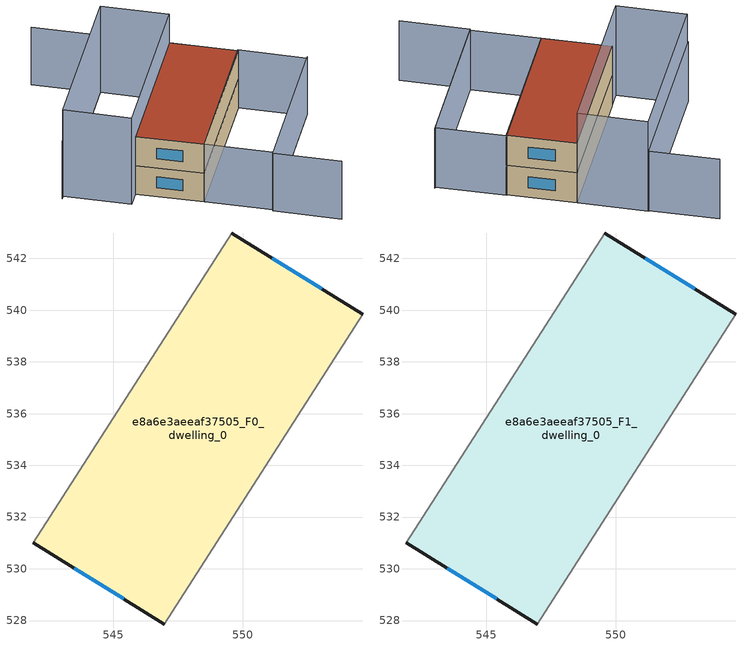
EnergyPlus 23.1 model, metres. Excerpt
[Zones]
e8a6e3aeeaf37505_F0_dwelling_0
 floor ground (EU_floor_Construction): 554.65,539.84 546.97,527.87 541.9,531.01 549.57,542.99 z0
 wall outside (EU_wall_Construction): 554.65,539.84 549.57,542.99 / 541.9,531.01 546.97,527.87 z0:3
 wall adiabatic (EU_wall_Construction): 549.57,542.99 541.9,531.01 / 546.97,527.87 554.65,539.84 z0:3
 window (EU_Window_Construction): 553.06,540.82 551.15,542.01 / 543.48,530.03 545.39,528.84 z0.93:2.07
e8a6e3aeeaf37505_F1_dwelling_0
 floor to e8a6e3aeeaf37505_F0_dwelling_0 (EU_floor_Construction): 554.65,539.84 546.97,527.87 541.9,531.01 549.57,542.99 z3
 wall outside (EU_wall_Construction): 554.65,539.84 549.57,542.99 / 541.9,531.01 546.97,527.87 z3:6
 wall adiabatic (EU_wall_Construction): 549.57,542.99 541.9,531.01 / 546.97,527.87 554.65,539.84 z3:6
 window (EU_Window_Construction): 553.06,540.82 551.15,542.01 / 543.48,530.03 545.39,528.84 z3.93:5.07
 roof outside (EU_roof_Construction): 546.97,527.87 554.65,539.84 549.57,542.99 541.9,531.01 z6
shading: 557.01,521.3 551.95,524.52 / 551.95,524.52 559.82,536.87 / 539.42,549.39 544.48,546.15 / 544.48,546.15 535.82,532.63 / 559.71,536.7 552.03,524.65 / 552.03,524.65 546.98,527.86 / 546.98,527.86 554.65,539.92 / 554.65,539.92 559.71,536.7 z0:6; 549.57,542.99 541.07,529.71 / 541.07,529.71 536.02,532.95 / 536.02,532.95 544.52,546.22 / 544.52,546.22 549.57,542.99 z0:9
[Building]
EU S2 Campaign: North Axis=0; Terrain=City; Solar Distribution=FullExterior
[Site:Location]
Montreal-Trudeau.Intl.AP: Latitude=45.4667; Longitude=-73.75; Time Zone=-5; Elevation=36
[SizingPeriod:WeatherFileDays]
AnnualSizingPeriod: Begin Month=1; Begin Day of Month=1; End Month=12; End Day of Month=31; Day of Week for Start Day=Monday; Use Weather File Daylight Saving Period=No; Use Weather File Rain and Snow Indicators=No
[MATERIAL]
EU_InternalMass_Material: Roughness=MediumRough; Thickness=0.1; Conductivity=1; Density=1800; Specific Heat=900; Thermal Absorptance=0.9; Solar Absorptance=0.7; Visible Absorptance=0.7
[MATERIAL:NOMASS] Roughness=MediumRough; Thermal Absorptance=0.9; Solar Absorptance=0.7; Visible Absorptance=0.7
Name | Thermal Resistance
EU_wall_NoMass; EU_floor_NoMass | 1.51479
EU_roof_NoMass | 2.84114
[WINDOWMATERIAL:SIMPLEGLAZINGSYSTEM]
EU_Window_SimpleGlazing: UFactor=3.53504; Solar Heat Gain Coefficient=0.8; Visible Transmittance=0.8
[CONSTRUCTION]
EU_wall_Construction: EU_wall_NoMass
EU_roof_Construction: EU_roof_NoMass
EU_floor_Construction: EU_floor_NoMass
EU_Window_Construction: EU_Window_SimpleGlazing
EU_InternalMass_Construction: EU_InternalMass_Material
[ZONE] Type=1; Multiplier=1; Ceiling Height=autocalculate; Floor Area=autocalculate; Part of Total Floor Area=Yes
Name | Volume
e8a6e3aeeaf37505_F0_dwelling_0 | 254.635
e8a6e3aeeaf37505_F1_dwelling_0 | 254.634
[INTERNALMASS] Construction=EU_InternalMass_Construction; Surface Area=84.8781
Name | Zone or ZoneList
e8a6e3aeeaf37505_F0_dwelling_0_EU_InternalMass | e8a6e3aeeaf37505_F0_dwelling_0
e8a6e3aeeaf37505_F1_dwelling_0_EU_InternalMass | e8a6e3aeeaf37505_F1_dwelling_0
[OTHEREQUIPMENT] Fuel Type=Electricity; Design Level Calculation Method=Watts/Area; Power per Zone Floor Area=1; Fraction Latent=0; Fraction Radiant=0; Fraction Lost=0; Carbon Dioxide Generation Rate=0; EndUse Subcategory=EU_Step8_InternalGains
Name | Zone or ZoneList or Space or SpaceList | Schedule
EU_Step8_InternalGain_e8a6e3aeeaf37505_F0_dwelling_0_f000 | e8a6e3aeeaf37505_F0_dwelling_0 | EU_Step8_GainSchedule_e8a6e3aeeaf37505_F0_dwelling_0_f000
EU_Step8_InternalGain_e8a6e3aeeaf37505_F1_dwelling_0_f000 | e8a6e3aeeaf37505_F1_dwelling_0 | EU_Step8_GainSchedule_e8a6e3aeeaf37505_F1_dwelling_0_f000
[ZONEVENTILATION:DESIGNFLOWRATE] Schedule=EU_AlwaysOn; Design Flow Rate Calculation Method=AirChanges/Hour; Air Changes per Hour=0.775154; Ventilation Type=Natural; Fan Pressure Rise=0; Fan Total Efficiency=1; Constant Term Coefficient=1; Temperature Term Coefficient=0; Velocity Term Coefficient=0; Velocity Squared Term Coefficient=0; Minimum Indoor Temperature=-100; Maximum Indoor Temperature=100; Delta Temperature=-100; Minimum Outdoor Temperature=-100; Maximum Outdoor Temperature=100; Maximum Wind Speed=40
Name | Zone or ZoneList or Space or SpaceList
EU_ConstantAir_e8a6e3aeeaf37505_F0_dwelling_0 | e8a6e3aeeaf37505_F0_dwelling_0
EU_ConstantAir_e8a6e3aeeaf37505_F1_dwelling_0 | e8a6e3aeeaf37505_F1_dwelling_0
[HVACTEMPLATE:THERMOSTAT] Constant Heating Setpoint=20; Constant Cooling Setpoint=50
EU_HeatOnly_e8a6e3aeeaf37505_F0_dwelling_0; EU_HeatOnly_e8a6e3aeeaf37505_F1_dwelling_0
[HVACTEMPLATE:ZONE:IDEALLOADSAIRSYSTEM] System Availability Schedule=EU_AlwaysOn; Maximum Heating Supply Air Temperature=50; Minimum Cooling Supply Air Temperature=13; Maximum Heating Supply Air Humidity Ratio=0.0156; Minimum Cooling Supply Air Humidity Ratio=0.0077; Heating Limit=NoLimit; Cooling Limit=NoLimit; Heating Availability Schedule=EU_AlwaysOn; Cooling Availability Schedule=EU_CoolingOff; Dehumidification Control Type=ConstantSensibleHeatRatio; Cooling Sensible Heat Ratio=0.7; Dehumidification Setpoint=60; Humidification Control Type=None; Humidification Setpoint=30; Outdoor Air Method=None; Outdoor Air Flow Rate per Person=0.00944; Outdoor Air Flow Rate per Zone Floor Area=0; Outdoor Air Flow Rate per Zone=0; Demand Controlled Ventilation Type=None; Outdoor Air Economizer Type=NoEconomizer; Heat Recovery Type=None; Sensible Heat Recovery Effectiveness=0.7; Latent Heat Recovery Effectiveness=0.65
Name | Template Thermostat
e8a6e3aeeaf37505_F0_dwelling_0 | EU_HeatOnly_e8a6e3aeeaf37505_F0_dwelling_0
e8a6e3aeeaf37505_F1_dwelling_0 | EU_HeatOnly_e8a6e3aeeaf37505_F1_dwelling_0
[SIZING:ZONE] Zone Cooling Design Supply Air Temperature Input Method=SupplyAirTemperature; Zone Cooling Design Supply Air Temperature=13; Zone Heating Design Supply Air Temperature Input Method=SupplyAirTemperature; Zone Heating Design Supply Air Temperature=50; Zone Cooling Design Supply Air Humidity Ratio=0.008; Zone Heating Design Supply Air Humidity Ratio=0.008; Cooling Design Air Flow Method=DesignDay; Cooling Design Air Flow Rate=0; Cooling Minimum Air Flow per Zone Floor Area=0.000762; Cooling Minimum Air Flow=0; Cooling Minimum Air Flow Fraction=0.2; Heating Design Air Flow Method=DesignDay; Heating Design Air Flow Rate=0; Heating Maximum Air Flow per Zone Floor Area=0.002032; Heating Maximum Air Flow=0.141576; Heating Maximum Air Flow Fraction=0.3; Account for Dedicated Outdoor Air System=No; Dedicated Outdoor Air System Control Strategy=NeutralSupplyAir; Dedicated Outdoor Air Low Setpoint Temperature for Design=autosize; Dedicated Outdoor Air High Setpoint Temperature for Design=autosize; Zone Load Sizing Method=Sensible Load Only No Latent Load; Zone Latent Cooling Design Supply Air Humidity Ratio Input Method=HumidityRatioDifference; Zone Cooling Design Supply Air Humidity Ratio Difference=0.005; Zone Latent Heating Design Supply Air Humidity Ratio Input Method=HumidityRatioDifference; Zone Humidification Design Supply Air Humidity Ratio Difference=0.005
e8a6e3aeeaf37505_F0_dwelling_0; e8a6e3aeeaf37505_F1_dwelling_0
[SCHEDULE:CONSTANT]
Name | Hourly Value
EU_AlwaysOn | 1
EU_CoolingOff | 0
[SCHEDULE:FILE] Column Number=1; Rows to Skip at Top=0; Number of Hours of Data=8760; Column Separator=Comma; Interpolate to Timestep=No; Minutes per Item=60; Adjust Schedule for Daylight Savings=Yes
Name | File
EU_Step8_GainSchedule_e8a6e3aeeaf37505_F0_dwelling_0_f000 | ../../schedules/e8a6e3aeeaf37505/e8a6e3aeeaf37505_F0_dwelling_0_f000_gain.csv
EU_Step8_GainSchedule_e8a6e3aeeaf37505_F1_dwelling_0_f000 | ../../schedules/e8a6e3aeeaf37505/e8a6e3aeeaf37505_F1_dwelling_0_f000_gain.csv
